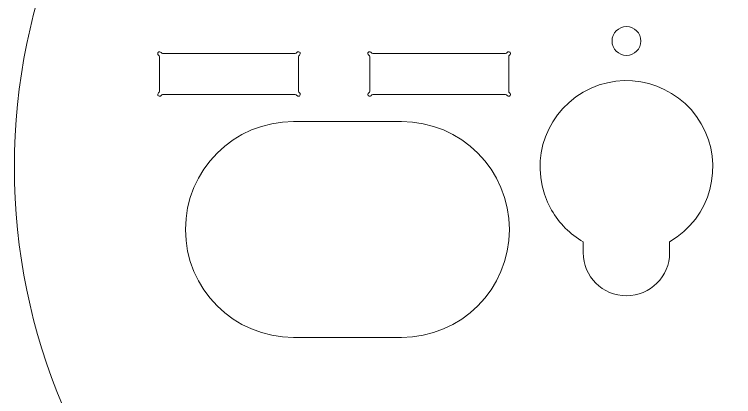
# Model space of a CAD drawing. Header units: inches. Extents: x -62 to 106, y -38 to 151.
# Drawn here: x 20.83 to 70.77, y 92.4 to 118.95 of the extents above; entities that cross this region are included whole.
import ezdxf

# ---------------------------------------------------------------- set-up
doc = ezdxf.new("R2010")
doc.units = ezdxf.units.IN
doc.header["$MEASUREMENT"] = 0
doc.layers.add('______', color=7, linetype='Continuous')

# ---------------------------------------------------------------- blocks, each defined once
blk = doc.blocks.new('block 2')
at = {"layer": '______', "lineweight": 0}
blk.add_open_spline([(105.832, 108.352), (105.832, 131.824), (86.804, 150.852), (63.332, 150.852), (39.859, 150.852), (20.832, 131.824), (20.832, 108.352), (20.832, 84.879), (39.859, 65.851), (63.332, 65.851), (86.804, 65.851), (105.832, 84.879), (105.832, 108.352), (105.832, 108.352), (105.832, 108.352), (105.832, 108.352)], degree=3, knots=[0, 0, 0, 0, 1, 1, 1, 2, 2, 2, 3, 3, 3, 4, 4, 4, 5, 5, 5, 5], dxfattribs=at)
blk = doc.blocks.new('block 14')
at = {"layer": '______', "lineweight": 0}
blk.add_open_spline([(64.332, 117.101), (64.332, 117.654), (63.884, 118.101), (63.332, 118.101)], degree=3, dxfattribs=at)
blk = doc.blocks.new('block 15')
at = {"layer": '______', "lineweight": 0}
blk.add_open_spline([(63.332, 118.101), (62.779, 118.101), (62.332, 117.654), (62.332, 117.101)], degree=3, dxfattribs=at)
blk = doc.blocks.new('block 16')
at = {"layer": '______', "lineweight": 0}
blk.add_open_spline([(62.332, 117.101), (62.332, 116.549), (62.779, 116.102), (63.332, 116.102)], degree=3, dxfattribs=at)
blk = doc.blocks.new('block 17')
at = {"layer": '______', "lineweight": 0}
blk.add_open_spline([(63.332, 116.102), (63.884, 116.102), (64.332, 116.549), (64.332, 117.101)], degree=3, dxfattribs=at)
blk = doc.blocks.new('block 22')
at = {"layer": '______', "lineweight": 0}
blk.add_open_spline([(66.332, 103.155), (69.201, 104.812), (70.185, 108.482), (68.528, 111.352), (66.871, 114.221), (63.201, 115.205), (60.332, 113.547), (57.462, 111.89), (56.479, 108.221), (58.135, 105.352), (58.662, 104.439), (59.419, 103.682), (60.332, 103.155)], degree=3, knots=[0, 0, 0, 0, 1, 1, 1, 2, 2, 2, 3, 3, 3, 4, 4, 4, 4], dxfattribs=at)
blk = doc.blocks.new('block 23')
at = {"layer": '______', "lineweight": 0}
blk.add_lwpolyline([(55.156, 113.603), (55.156, 116.02)], dxfattribs=at)
blk = doc.blocks.new('block 24')
at = {"layer": '______', "lineweight": 0}
blk.add_lwpolyline([(45.507, 116.02), (45.507, 113.603)], dxfattribs=at)
blk = doc.blocks.new('block 25')
at = {"layer": '______', "lineweight": 0}
blk.add_lwpolyline([(54.94, 116.237), (45.723, 116.237)], dxfattribs=at)
blk = doc.blocks.new('block 26')
at = {"layer": '______', "lineweight": 0}
blk.add_lwpolyline([(45.723, 113.387), (54.94, 113.387)], dxfattribs=at)
blk = doc.blocks.new('block 27')
at = {"layer": '______', "lineweight": 0}
blk.add_lwpolyline([(31.123, 113.387), (40.34, 113.387)], dxfattribs=at)
blk = doc.blocks.new('block 28')
at = {"layer": '______', "lineweight": 0}
blk.add_lwpolyline([(40.34, 116.237), (31.123, 116.237)], dxfattribs=at)
blk = doc.blocks.new('block 29')
at = {"layer": '______', "lineweight": 0}
blk.add_lwpolyline([(30.907, 116.02), (30.907, 113.603)], dxfattribs=at)
blk = doc.blocks.new('block 30')
at = {"layer": '______', "lineweight": 0}
blk.add_lwpolyline([(40.557, 113.603), (40.557, 116.02)], dxfattribs=at)
blk = doc.blocks.new('block 92')
at = {"lineweight": 0}
blk.add_open_spline([(60.332, 102.401), (60.332, 100.745), (61.675, 99.401), (63.332, 99.401), (64.988, 99.401), (66.332, 100.745), (66.332, 102.401)], degree=3, knots=[0, 0, 0, 0, 1, 1, 1, 2, 2, 2, 2], dxfattribs=at)
blk = doc.blocks.new('block 93')
at = {"lineweight": 0}
blk.add_lwpolyline([(66.332, 102.401), (66.332, 103.155)], dxfattribs=at)
blk = doc.blocks.new('block 94')
at = {"lineweight": 0}
blk.add_lwpolyline([(60.332, 102.401), (60.332, 103.155)], dxfattribs=at)
blk = doc.blocks.new('block 106')
at = {"lineweight": 0}
blk.add_open_spline([(47.711, 96.511), (51.853, 96.511), (55.211, 99.869), (55.211, 104.011), (55.211, 108.153), (51.853, 111.511), (47.711, 111.511)], degree=3, knots=[0, 0, 0, 0, 1, 1, 1, 2, 2, 2, 2], dxfattribs=at)
blk = doc.blocks.new('block 107')
at = {"lineweight": 0}
blk.add_lwpolyline([(47.711, 111.511), (40.211, 111.511)], dxfattribs=at)
blk = doc.blocks.new('block 108')
at = {"lineweight": 0}
blk.add_lwpolyline([(47.711, 96.511), (40.211, 96.511)], dxfattribs=at)
blk = doc.blocks.new('block 109')
at = {"lineweight": 0}
blk.add_open_spline([(40.211, 111.511), (36.069, 111.511), (32.711, 108.153), (32.711, 104.011), (32.711, 99.869), (36.069, 96.511), (40.211, 96.511)], degree=3, knots=[0, 0, 0, 0, 1, 1, 1, 2, 2, 2, 2], dxfattribs=at)
blk = doc.blocks.new('block 117')
at = {"lineweight": 0}
blk.add_open_spline([(45.615, 116.299), (45.58, 116.359), (45.504, 116.379), (45.444, 116.345), (45.384, 116.31), (45.364, 116.234), (45.398, 116.175), (45.409, 116.155), (45.425, 116.14), (45.444, 116.128)], degree=3, knots=[0, 0, 0, 0, 1, 1, 1, 2, 2, 2, 3, 3, 3, 3], dxfattribs=at)
blk = doc.blocks.new('block 118')
at = {"lineweight": 0}
blk.add_open_spline([(45.444, 113.495), (45.384, 113.461), (45.364, 113.384), (45.398, 113.324), (45.433, 113.264), (45.509, 113.244), (45.569, 113.279), (45.588, 113.29), (45.604, 113.306), (45.615, 113.324)], degree=3, knots=[0, 0, 0, 0, 1, 1, 1, 2, 2, 2, 3, 3, 3, 3], dxfattribs=at)
blk = doc.blocks.new('block 119')
at = {"lineweight": 0}
blk.add_open_spline([(55.219, 116.128), (55.279, 116.163), (55.299, 116.239), (55.265, 116.299), (55.23, 116.359), (55.154, 116.379), (55.094, 116.345), (55.075, 116.334), (55.059, 116.319), (55.048, 116.299)], degree=3, knots=[0, 0, 0, 0, 1, 1, 1, 2, 2, 2, 3, 3, 3, 3], dxfattribs=at)
blk = doc.blocks.new('block 120')
at = {"lineweight": 0}
blk.add_open_spline([(55.048, 113.324), (55.083, 113.264), (55.159, 113.244), (55.219, 113.279), (55.279, 113.313), (55.299, 113.39), (55.265, 113.45), (55.254, 113.468), (55.238, 113.484), (55.219, 113.495)], degree=3, knots=[0, 0, 0, 0, 1, 1, 1, 2, 2, 2, 3, 3, 3, 3], dxfattribs=at)
blk = doc.blocks.new('block 121')
at = {"lineweight": 0}
blk.add_open_spline([(45.615, 116.299), (45.637, 116.261), (45.678, 116.237), (45.723, 116.237)], degree=3, dxfattribs=at)
blk = doc.blocks.new('block 122')
at = {"lineweight": 0}
blk.add_open_spline([(45.507, 116.02), (45.507, 116.065), (45.483, 116.106), (45.444, 116.128)], degree=3, dxfattribs=at)
blk = doc.blocks.new('block 123')
at = {"lineweight": 0}
blk.add_open_spline([(45.444, 113.495), (45.483, 113.517), (45.507, 113.558), (45.507, 113.603)], degree=3, dxfattribs=at)
blk = doc.blocks.new('block 124')
at = {"lineweight": 0}
blk.add_open_spline([(45.723, 113.387), (45.678, 113.387), (45.637, 113.363), (45.615, 113.324)], degree=3, dxfattribs=at)
blk = doc.blocks.new('block 125')
at = {"lineweight": 0}
blk.add_open_spline([(54.94, 116.237), (54.985, 116.237), (55.026, 116.261), (55.048, 116.299)], degree=3, dxfattribs=at)
blk = doc.blocks.new('block 126')
at = {"lineweight": 0}
blk.add_open_spline([(55.219, 116.128), (55.18, 116.106), (55.156, 116.065), (55.156, 116.02)], degree=3, dxfattribs=at)
blk = doc.blocks.new('block 127')
at = {"lineweight": 0}
blk.add_open_spline([(55.156, 113.603), (55.156, 113.558), (55.18, 113.517), (55.219, 113.495)], degree=3, dxfattribs=at)
blk = doc.blocks.new('block 128')
at = {"lineweight": 0}
blk.add_open_spline([(55.048, 113.324), (55.026, 113.363), (54.985, 113.387), (54.94, 113.387)], degree=3, dxfattribs=at)
blk = doc.blocks.new('block 129')
at = {"lineweight": 0}
blk.add_open_spline([(30.844, 113.495), (30.784, 113.461), (30.764, 113.384), (30.798, 113.324), (30.833, 113.264), (30.909, 113.244), (30.969, 113.279), (30.988, 113.29), (31.004, 113.306), (31.015, 113.324)], degree=3, knots=[0, 0, 0, 0, 1, 1, 1, 2, 2, 2, 3, 3, 3, 3], dxfattribs=at)
blk = doc.blocks.new('block 130')
at = {"lineweight": 0}
blk.add_open_spline([(31.015, 116.299), (31.037, 116.261), (31.078, 116.237), (31.123, 116.237)], degree=3, dxfattribs=at)
blk = doc.blocks.new('block 131')
at = {"lineweight": 0}
blk.add_open_spline([(40.448, 113.324), (40.483, 113.264), (40.559, 113.244), (40.619, 113.279), (40.679, 113.313), (40.699, 113.39), (40.665, 113.45), (40.654, 113.468), (40.638, 113.484), (40.619, 113.495)], degree=3, knots=[0, 0, 0, 0, 1, 1, 1, 2, 2, 2, 3, 3, 3, 3], dxfattribs=at)
blk = doc.blocks.new('block 132')
at = {"lineweight": 0}
blk.add_open_spline([(31.015, 116.299), (30.98, 116.359), (30.904, 116.379), (30.844, 116.345), (30.784, 116.31), (30.764, 116.234), (30.798, 116.175), (30.809, 116.155), (30.825, 116.14), (30.844, 116.128)], degree=3, knots=[0, 0, 0, 0, 1, 1, 1, 2, 2, 2, 3, 3, 3, 3], dxfattribs=at)
blk = doc.blocks.new('block 133')
at = {"lineweight": 0}
blk.add_open_spline([(40.619, 116.128), (40.679, 116.163), (40.699, 116.239), (40.665, 116.299), (40.63, 116.359), (40.554, 116.379), (40.494, 116.345), (40.475, 116.334), (40.459, 116.319), (40.448, 116.299)], degree=3, knots=[0, 0, 0, 0, 1, 1, 1, 2, 2, 2, 3, 3, 3, 3], dxfattribs=at)
blk = doc.blocks.new('block 134')
at = {"lineweight": 0}
blk.add_open_spline([(30.907, 116.02), (30.907, 116.065), (30.883, 116.106), (30.844, 116.128)], degree=3, dxfattribs=at)
blk = doc.blocks.new('block 135')
at = {"lineweight": 0}
blk.add_open_spline([(30.844, 113.495), (30.883, 113.517), (30.907, 113.558), (30.907, 113.603)], degree=3, dxfattribs=at)
blk = doc.blocks.new('block 136')
at = {"lineweight": 0}
blk.add_open_spline([(31.123, 113.387), (31.078, 113.387), (31.037, 113.363), (31.015, 113.324)], degree=3, dxfattribs=at)
blk = doc.blocks.new('block 137')
at = {"lineweight": 0}
blk.add_open_spline([(40.34, 116.237), (40.385, 116.237), (40.426, 116.261), (40.448, 116.299)], degree=3, dxfattribs=at)
blk = doc.blocks.new('block 138')
at = {"lineweight": 0}
blk.add_open_spline([(40.619, 116.128), (40.58, 116.106), (40.557, 116.065), (40.557, 116.02)], degree=3, dxfattribs=at)
blk = doc.blocks.new('block 139')
at = {"lineweight": 0}
blk.add_open_spline([(40.557, 113.603), (40.557, 113.558), (40.58, 113.517), (40.619, 113.495)], degree=3, dxfattribs=at)
blk = doc.blocks.new('block 140')
at = {"lineweight": 0}
blk.add_open_spline([(40.448, 113.324), (40.426, 113.363), (40.385, 113.387), (40.34, 113.387)], degree=3, dxfattribs=at)

msp = doc.modelspace()

# ---------------------------------------------------------------- block references
for name in ['block 132', 'block 133', 'block 117', 'block 119', 'block 134', 'block 130', 'block 137', 'block 138', 'block 122', 'block 121', 'block 125', 'block 126', 'block 129', 'block 135', 'block 136', 'block 140', 'block 131', 'block 139', 'block 118', 'block 123', 'block 124', 'block 128', 'block 120', 'block 127', 'block 109', 'block 107', 'block 106', 'block 94', 'block 93', 'block 92', 'block 108']:
    msp.add_blockref(name, (0, 0))
at = {"layer": '______'}
for name in ['block 2', 'block 15', 'block 14', 'block 16', 'block 17', 'block 29', 'block 28', 'block 30', 'block 24', 'block 25', 'block 23', 'block 22', 'block 27', 'block 26']:
    msp.add_blockref(name, (0, 0), dxfattribs=at)

doc.saveas('drawing.dxf')
